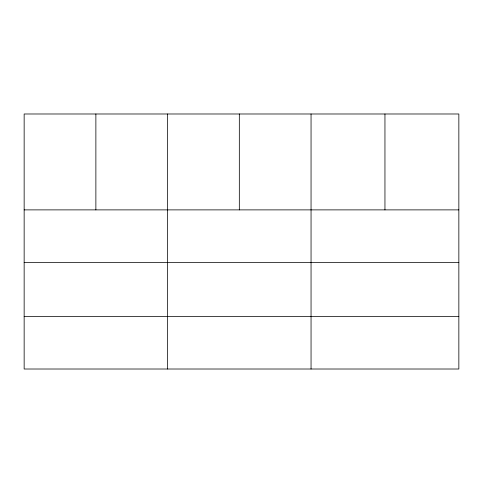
<?xml version="1.0" encoding="UTF-8"?>
<svg xmlns="http://www.w3.org/2000/svg" width="483" height="483" viewBox="0 0 483 483"><rect width="100%" height="100%" fill="white"/><g stroke="black" fill="none" stroke-linecap="round" stroke-linejoin="round"><path stroke-width="0.72" d="M458.85 262.396L458.85 113.988L24.15 113.988L24.15 369.012L458.85 369.012L458.85 262.396L24.15 262.396M24.15 209.882L458.85 209.882M24.15 316.498L458.85 316.498M384.951 113.988L384.951 209.882M311.052 113.988L311.052 369.012M239.326 113.988L239.326 209.882M167.601 113.988L167.601 369.012M95.876 113.988L95.876 209.882"/></g></svg>
